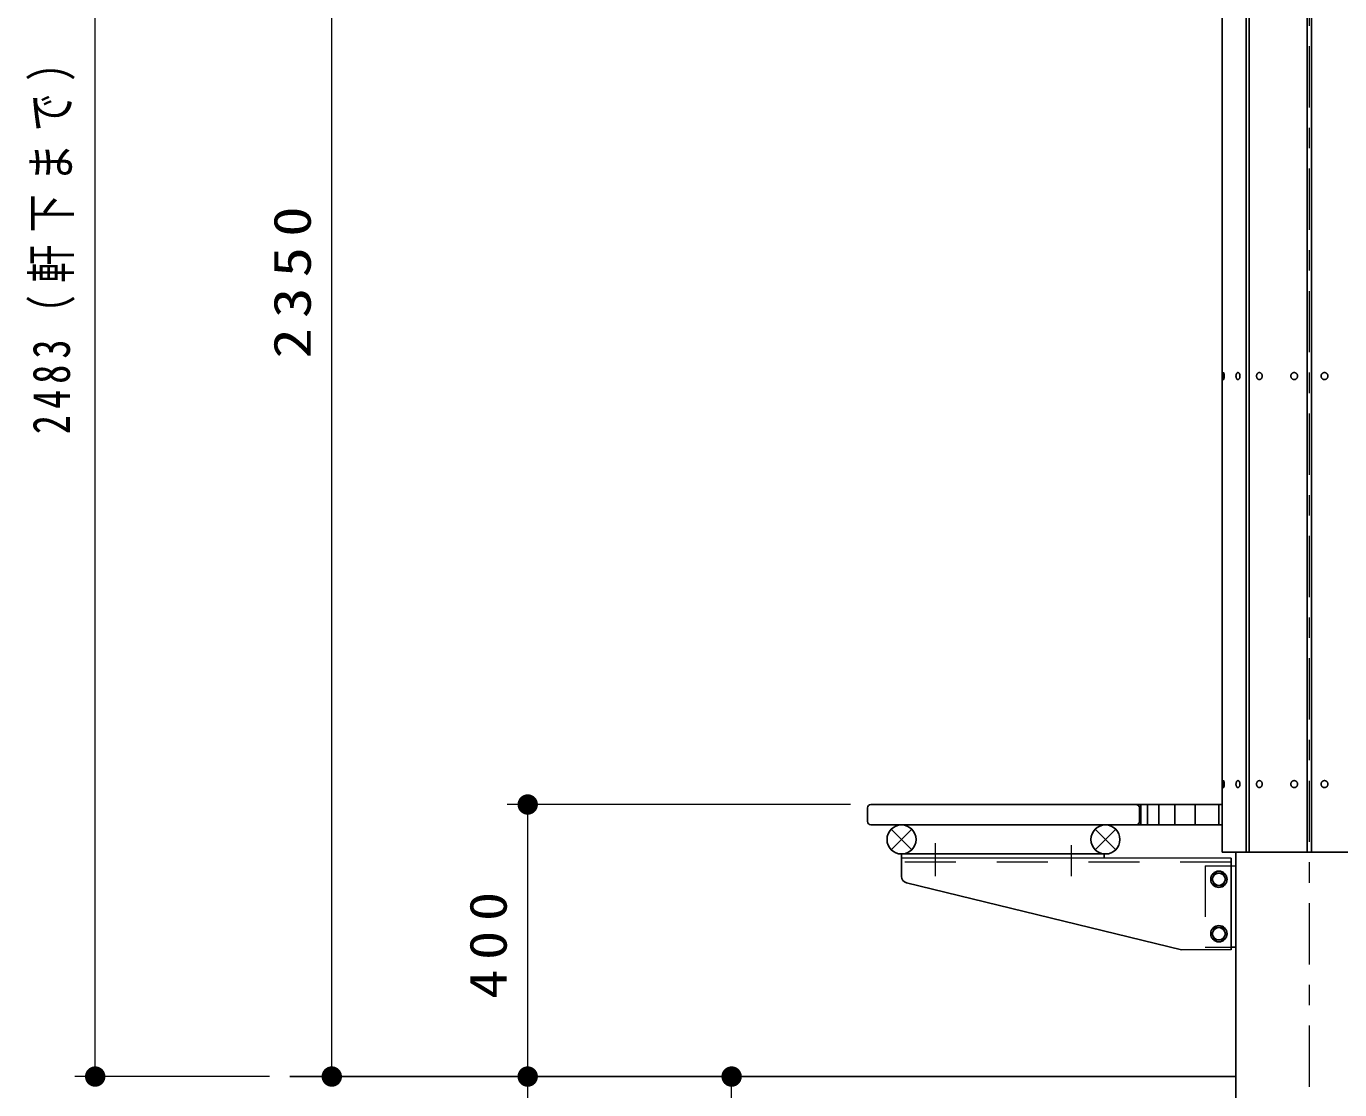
# Model space of a CAD drawing. Units: millimetres on the paper, scale 1:30. Extents: x -385 to 0, y 0 to 267.
# Drawn here: x -175.1 to -110.7, y 141.1 to 193.2 of the extents above; entities that cross this region are included whole.
import ezdxf

# ---------------------------------------------------------------- set-up
doc = ezdxf.new("R2010")
doc.units = ezdxf.units.MM
doc.linetypes.add('USER1', pattern=[4.5, 2.5, -2])
doc.linetypes.add('USER2', pattern=[6, 3, -1, 1, -1])
doc.layers.add('LY_1', color=190, linetype='Continuous', lineweight=25)
doc.styles.add('ＭＳ ゴシック', font='')
doc.styles.get('ＭＳ ゴシック').set_extended_font_data('MS Gothic')

# ---------------------------------------------------------------- blocks, each defined once
blk = doc.blocks.new('filled_dot')
at = {"color": 0, "linetype": 'Continuous', "lineweight": -2, "const_width": 1.25}
blk.add_lwpolyline([(-0.625, 0, 1), (0.625, 0, 1)], format="xyb", close=True, dxfattribs=at)

msp = doc.modelspace()

# ---------------------------------------------------------------- linework, layer by layer
at = {"layer": 'LY_1', "color": 7, "lineweight": 13}
for p, q in [((-171.69, 141.754), (-171.69, 224.517)), ((-160.087, 141.754), (-160.087, 220.088)), ((-134.646, 155.088), (-151.478, 155.088)), ((-150.478, 141.754), (-150.478, 155.088)), ((-131.642, 153.878), (-132.649, 152.872)), ((-132.649, 153.878), (-131.642, 152.872)), ((-122.649, 153.878), (-121.642, 152.872)), ((-121.642, 153.878), (-122.649, 152.872)), ((-115.978, 152.464), (-132.145, 152.464)), ((-115.978, 147.964), (-118.411, 147.964)), ((-163.145, 141.754), (-172.69, 141.754)), ((-116.75, 141.754), (-151.478, 141.754)), ((-150.478, 113.421), (-150.478, 141.754)), ((-140.478, 138.421), (-140.478, 141.754))]:
    msp.add_line(p, q, dxfattribs=at)
at = {"layer": 'LY_1', "color": 7, "linetype": 'USER2', "lineweight": 13}
for p, q in [((-112.145, 111.254), (-112.145, 220.088)), ((-130.479, 151.569), (-130.479, 153.195)), ((-123.812, 151.569), (-123.812, 153.088))]:
    msp.add_line(p, q, dxfattribs=at)
at = {"layer": 'LY_1', "color": 40}
for p, q in [((-116.417, 219.42), (-116.417, 152.754)), ((-115.235, 219.42), (-115.235, 152.754)), ((-115.095, 219.42), (-115.095, 152.754)), ((-112.244, 219.42), (-112.244, 152.754)), ((-112.046, 219.42), (-112.046, 152.754)), ((-116.417, 152.754), (-107.873, 152.754))]:
    msp.add_line(p, q, dxfattribs=at)
at = {"layer": 'LY_1', "color": 7}
for p, q in [((-133.812, 154.921), (-133.812, 154.254)), ((-133.645, 155.087), (-116.417, 155.087)), ((-120.479, 154.92), (-120.479, 154.254)), ((-120.411, 154.087), (-120.411, 155.087)), ((-120.088, 154.087), (-120.088, 155.087)), ((-119.525, 154.087), (-119.525, 155.087)), ((-118.737, 154.087), (-118.737, 155.087)), ((-117.748, 154.087), (-117.748, 155.087)), ((-116.59, 154.087), (-116.59, 155.087)), ((-133.645, 154.087), (-116.417, 154.087)), ((-132.145, 151.567), (-132.145, 152.675)), ((-115.75, 127.054), (-115.75, 152.754)), ((-122.206, 152.664), (-132.145, 152.664)), ((-122.206, 152.664), (-122.206, 152.464)), ((-115.978, 147.964), (-115.978, 152.464)), ((-131.898, 151.245), (-118.411, 147.964)), ((-115.978, 148.088), (-115.75, 148.088)), ((-162.145, 141.754), (-115.75, 141.754))]:
    msp.add_line(p, q, dxfattribs=at)
at = {"layer": 'LY_1', "color": 7, "linetype": 'USER1', "lineweight": 13}
for p, q in [((-115.978, 152.264), (-132.145, 152.264)), ((-117.25, 152.087), (-115.75, 152.087)), ((-117.25, 152.087), (-117.25, 148.088)), ((-117.25, 148.088), (-115.978, 148.088))]:
    msp.add_line(p, q, dxfattribs=at)
at = {"layer": 'LY_1', "color": 3}
for p, q in [((-116.93, 151.421), (-116.757, 151.721)), ((-116.757, 151.121), (-116.93, 151.421)), ((-116.757, 151.721), (-116.41, 151.721)), ((-116.41, 151.721), (-116.237, 151.421)), ((-116.237, 151.421), (-116.41, 151.121)), ((-116.41, 151.121), (-116.757, 151.121)), ((-116.93, 148.754), (-116.757, 149.054)), ((-116.757, 149.054), (-116.41, 149.054)), ((-116.41, 149.054), (-116.237, 148.754)), ((-116.757, 148.454), (-116.93, 148.754)), ((-116.41, 148.454), (-116.757, 148.454)), ((-116.237, 148.754), (-116.41, 148.454))]:
    msp.add_line(p, q, dxfattribs=at)
at = {"layer": 'LY_1', "color": 40}
for points in [[(-116.352, 176.258), (-116.355, 176.257), (-116.357, 176.255), (-116.359, 176.252), (-116.362, 176.248), (-116.364, 176.242), (-116.366, 176.235), (-116.368, 176.227), (-116.37, 176.218), (-116.372, 176.208), (-116.374, 176.197), (-116.375, 176.185), (-116.377, 176.173), (-116.378, 176.159), (-116.379, 176.146), (-116.379, 176.131), (-116.38, 176.117), (-116.38, 176.102), (-116.38, 176.087), (-116.38, 176.072), (-116.38, 176.058), (-116.379, 176.043), (-116.379, 176.029), (-116.378, 176.015), (-116.377, 176.002), (-116.375, 175.989), (-116.374, 175.977), (-116.372, 175.966), (-116.37, 175.956), (-116.368, 175.947), (-116.366, 175.939), (-116.364, 175.932), (-116.362, 175.927), (-116.359, 175.922), (-116.357, 175.919), (-116.355, 175.917), (-116.352, 175.916), (-116.35, 175.917), (-116.347, 175.919), (-116.345, 175.922), (-116.342, 175.927), (-116.34, 175.932), (-116.338, 175.939), (-116.336, 175.947), (-116.334, 175.956), (-116.332, 175.966), (-116.33, 175.977), (-116.329, 175.989), (-116.328, 176.002), (-116.326, 176.015), (-116.325, 176.029), (-116.325, 176.043), (-116.324, 176.058), (-116.324, 176.072), (-116.324, 176.087), (-116.324, 176.102), (-116.324, 176.117), (-116.325, 176.131), (-116.325, 176.146), (-116.326, 176.159), (-116.328, 176.173), (-116.329, 176.185), (-116.33, 176.197), (-116.332, 176.208), (-116.334, 176.218), (-116.336, 176.227), (-116.338, 176.235), (-116.34, 176.242), (-116.342, 176.248), (-116.345, 176.252), (-116.347, 176.255), (-116.35, 176.257)], [(-115.645, 176.258), (-115.653, 176.257), (-115.662, 176.255), (-115.67, 176.252), (-115.678, 176.248), (-115.686, 176.242), (-115.693, 176.235), (-115.701, 176.227), (-115.707, 176.218), (-115.714, 176.208), (-115.719, 176.197), (-115.725, 176.185), (-115.729, 176.173), (-115.733, 176.159), (-115.736, 176.146), (-115.739, 176.131), (-115.741, 176.117), (-115.742, 176.102), (-115.742, 176.087), (-115.742, 176.072), (-115.741, 176.058), (-115.739, 176.043), (-115.736, 176.029), (-115.733, 176.015), (-115.729, 176.002), (-115.725, 175.989), (-115.719, 175.977), (-115.714, 175.966), (-115.707, 175.956), (-115.701, 175.947), (-115.693, 175.939), (-115.686, 175.932), (-115.678, 175.927), (-115.67, 175.922), (-115.662, 175.919), (-115.653, 175.917), (-115.645, 175.916), (-115.636, 175.917), (-115.628, 175.919), (-115.619, 175.922), (-115.611, 175.927), (-115.604, 175.932), (-115.596, 175.939), (-115.589, 175.947), (-115.582, 175.956), (-115.576, 175.966), (-115.57, 175.977), (-115.565, 175.989), (-115.56, 176.002), (-115.556, 176.015), (-115.553, 176.029), (-115.551, 176.043), (-115.549, 176.058), (-115.548, 176.072), (-115.547, 176.087), (-115.548, 176.102), (-115.549, 176.117), (-115.551, 176.131), (-115.553, 176.146), (-115.556, 176.159), (-115.56, 176.173), (-115.565, 176.185), (-115.57, 176.197), (-115.576, 176.208), (-115.582, 176.218), (-115.589, 176.227), (-115.596, 176.235), (-115.604, 176.242), (-115.611, 176.248), (-115.619, 176.252), (-115.628, 176.255), (-115.636, 176.257)], [(-114.597, 176.258), (-114.609, 176.257), (-114.621, 176.255), (-114.633, 176.252), (-114.644, 176.248), (-114.656, 176.242), (-114.667, 176.235), (-114.677, 176.227), (-114.687, 176.218), (-114.696, 176.208), (-114.704, 176.197), (-114.711, 176.185), (-114.718, 176.173), (-114.723, 176.159), (-114.728, 176.146), (-114.732, 176.131), (-114.734, 176.117), (-114.736, 176.102), (-114.737, 176.087), (-114.736, 176.072), (-114.734, 176.058), (-114.732, 176.043), (-114.728, 176.029), (-114.723, 176.015), (-114.718, 176.002), (-114.711, 175.989), (-114.704, 175.977), (-114.696, 175.966), (-114.687, 175.956), (-114.677, 175.947), (-114.667, 175.939), (-114.656, 175.932), (-114.644, 175.927), (-114.633, 175.922), (-114.621, 175.919), (-114.609, 175.917), (-114.597, 175.916), (-114.584, 175.917), (-114.572, 175.919), (-114.56, 175.922), (-114.549, 175.927), (-114.537, 175.932), (-114.527, 175.939), (-114.516, 175.947), (-114.507, 175.956), (-114.498, 175.966), (-114.489, 175.977), (-114.482, 175.989), (-114.475, 176.002), (-114.47, 176.015), (-114.465, 176.029), (-114.461, 176.043), (-114.459, 176.058), (-114.457, 176.072), (-114.457, 176.087), (-114.457, 176.102), (-114.459, 176.117), (-114.461, 176.131), (-114.465, 176.146), (-114.47, 176.159), (-114.475, 176.173), (-114.482, 176.185), (-114.489, 176.197), (-114.498, 176.208), (-114.507, 176.218), (-114.516, 176.227), (-114.527, 176.235), (-114.537, 176.242), (-114.549, 176.248), (-114.56, 176.252), (-114.572, 176.255), (-114.584, 176.257)], [(-112.888, 176.258), (-112.902, 176.257), (-112.917, 176.255), (-112.931, 176.252), (-112.945, 176.248), (-112.958, 176.242), (-112.971, 176.235), (-112.983, 176.227), (-112.995, 176.218), (-113.006, 176.208), (-113.015, 176.197), (-113.024, 176.185), (-113.032, 176.173), (-113.039, 176.159), (-113.044, 176.146), (-113.049, 176.131), (-113.052, 176.117), (-113.054, 176.102), (-113.054, 176.087), (-113.054, 176.072), (-113.052, 176.058), (-113.049, 176.043), (-113.044, 176.029), (-113.039, 176.015), (-113.032, 176.002), (-113.024, 175.989), (-113.015, 175.977), (-113.006, 175.966), (-112.995, 175.956), (-112.983, 175.947), (-112.971, 175.939), (-112.958, 175.932), (-112.945, 175.927), (-112.931, 175.922), (-112.917, 175.919), (-112.902, 175.917), (-112.888, 175.916), (-112.873, 175.917), (-112.859, 175.919), (-112.845, 175.922), (-112.831, 175.927), (-112.817, 175.932), (-112.804, 175.939), (-112.792, 175.947), (-112.781, 175.956), (-112.77, 175.966), (-112.76, 175.977), (-112.751, 175.989), (-112.743, 176.002), (-112.737, 176.015), (-112.731, 176.029), (-112.727, 176.043), (-112.724, 176.058), (-112.722, 176.072), (-112.721, 176.087), (-112.722, 176.102), (-112.724, 176.117), (-112.727, 176.131), (-112.731, 176.146), (-112.737, 176.159), (-112.743, 176.173), (-112.751, 176.185), (-112.76, 176.197), (-112.77, 176.208), (-112.781, 176.218), (-112.792, 176.227), (-112.804, 176.235), (-112.817, 176.242), (-112.831, 176.248), (-112.845, 176.252), (-112.859, 176.255), (-112.873, 176.257)], [(-111.402, 176.258), (-111.417, 176.257), (-111.431, 176.255), (-111.445, 176.252), (-111.459, 176.248), (-111.473, 176.242), (-111.486, 176.235), (-111.498, 176.227), (-111.509, 176.218), (-111.52, 176.208), (-111.53, 176.197), (-111.539, 176.185), (-111.547, 176.173), (-111.553, 176.159), (-111.559, 176.146), (-111.563, 176.131), (-111.566, 176.117), (-111.568, 176.102), (-111.569, 176.087), (-111.568, 176.072), (-111.566, 176.058), (-111.563, 176.043), (-111.559, 176.029), (-111.553, 176.015), (-111.547, 176.002), (-111.539, 175.989), (-111.53, 175.977), (-111.52, 175.966), (-111.509, 175.956), (-111.498, 175.947), (-111.486, 175.939), (-111.473, 175.932), (-111.459, 175.927), (-111.445, 175.922), (-111.431, 175.919), (-111.417, 175.917), (-111.402, 175.916), (-111.388, 175.917), (-111.373, 175.919), (-111.359, 175.922), (-111.345, 175.927), (-111.332, 175.932), (-111.319, 175.939), (-111.307, 175.947), (-111.295, 175.956), (-111.284, 175.966), (-111.275, 175.977), (-111.266, 175.989), (-111.258, 176.002), (-111.251, 176.015), (-111.246, 176.029), (-111.241, 176.043), (-111.238, 176.058), (-111.236, 176.072), (-111.236, 176.087), (-111.236, 176.102), (-111.238, 176.117), (-111.241, 176.131), (-111.246, 176.146), (-111.251, 176.159), (-111.258, 176.173), (-111.266, 176.185), (-111.275, 176.197), (-111.284, 176.208), (-111.295, 176.218), (-111.307, 176.227), (-111.319, 176.235), (-111.332, 176.242), (-111.345, 176.248), (-111.359, 176.252), (-111.373, 176.255), (-111.388, 176.257)], [(-116.352, 156.258), (-116.355, 156.258), (-116.357, 156.256), (-116.359, 156.252), (-116.362, 156.248), (-116.364, 156.242), (-116.366, 156.235), (-116.368, 156.227), (-116.37, 156.218), (-116.372, 156.208), (-116.374, 156.197), (-116.375, 156.185), (-116.377, 156.173), (-116.378, 156.16), (-116.379, 156.146), (-116.379, 156.132), (-116.38, 156.117), (-116.38, 156.102), (-116.38, 156.087), (-116.38, 156.073), (-116.38, 156.058), (-116.379, 156.043), (-116.379, 156.029), (-116.378, 156.015), (-116.377, 156.002), (-116.375, 155.989), (-116.374, 155.978), (-116.372, 155.967), (-116.37, 155.957), (-116.368, 155.948), (-116.366, 155.94), (-116.364, 155.933), (-116.362, 155.927), (-116.359, 155.922), (-116.357, 155.919), (-116.355, 155.917), (-116.352, 155.917), (-116.35, 155.917), (-116.347, 155.919), (-116.345, 155.922), (-116.342, 155.927), (-116.34, 155.933), (-116.338, 155.94), (-116.336, 155.948), (-116.334, 155.957), (-116.332, 155.967), (-116.33, 155.978), (-116.329, 155.989), (-116.328, 156.002), (-116.326, 156.015), (-116.325, 156.029), (-116.325, 156.043), (-116.324, 156.058), (-116.324, 156.073), (-116.324, 156.087), (-116.324, 156.102), (-116.324, 156.117), (-116.325, 156.132), (-116.325, 156.146), (-116.326, 156.16), (-116.328, 156.173), (-116.329, 156.185), (-116.33, 156.197), (-116.332, 156.208), (-116.334, 156.218), (-116.336, 156.227), (-116.338, 156.235), (-116.34, 156.242), (-116.342, 156.248), (-116.345, 156.252), (-116.347, 156.256), (-116.35, 156.258)], [(-115.645, 156.258), (-115.653, 156.258), (-115.662, 156.256), (-115.67, 156.252), (-115.678, 156.248), (-115.686, 156.242), (-115.693, 156.235), (-115.701, 156.227), (-115.707, 156.218), (-115.714, 156.208), (-115.719, 156.197), (-115.725, 156.185), (-115.729, 156.173), (-115.733, 156.16), (-115.736, 156.146), (-115.739, 156.132), (-115.741, 156.117), (-115.742, 156.102), (-115.742, 156.087), (-115.742, 156.073), (-115.741, 156.058), (-115.739, 156.043), (-115.736, 156.029), (-115.733, 156.015), (-115.729, 156.002), (-115.725, 155.989), (-115.719, 155.978), (-115.714, 155.967), (-115.707, 155.957), (-115.701, 155.948), (-115.693, 155.94), (-115.686, 155.933), (-115.678, 155.927), (-115.67, 155.922), (-115.662, 155.919), (-115.653, 155.917), (-115.645, 155.917), (-115.636, 155.917), (-115.628, 155.919), (-115.619, 155.922), (-115.611, 155.927), (-115.604, 155.933), (-115.596, 155.94), (-115.589, 155.948), (-115.582, 155.957), (-115.576, 155.967), (-115.57, 155.978), (-115.565, 155.989), (-115.56, 156.002), (-115.556, 156.015), (-115.553, 156.029), (-115.551, 156.043), (-115.549, 156.058), (-115.548, 156.073), (-115.547, 156.087), (-115.548, 156.102), (-115.549, 156.117), (-115.551, 156.132), (-115.553, 156.146), (-115.556, 156.16), (-115.56, 156.173), (-115.565, 156.185), (-115.57, 156.197), (-115.576, 156.208), (-115.582, 156.218), (-115.589, 156.227), (-115.596, 156.235), (-115.604, 156.242), (-115.611, 156.248), (-115.619, 156.252), (-115.628, 156.256), (-115.636, 156.258)], [(-114.597, 156.258), (-114.609, 156.258), (-114.621, 156.256), (-114.633, 156.252), (-114.644, 156.248), (-114.656, 156.242), (-114.667, 156.235), (-114.677, 156.227), (-114.687, 156.218), (-114.696, 156.208), (-114.704, 156.197), (-114.711, 156.185), (-114.718, 156.173), (-114.723, 156.16), (-114.728, 156.146), (-114.732, 156.132), (-114.734, 156.117), (-114.736, 156.102), (-114.737, 156.087), (-114.736, 156.073), (-114.734, 156.058), (-114.732, 156.043), (-114.728, 156.029), (-114.723, 156.015), (-114.718, 156.002), (-114.711, 155.989), (-114.704, 155.978), (-114.696, 155.967), (-114.687, 155.957), (-114.677, 155.948), (-114.667, 155.94), (-114.656, 155.933), (-114.644, 155.927), (-114.633, 155.922), (-114.621, 155.919), (-114.609, 155.917), (-114.597, 155.917), (-114.584, 155.917), (-114.572, 155.919), (-114.56, 155.922), (-114.549, 155.927), (-114.537, 155.933), (-114.527, 155.94), (-114.516, 155.948), (-114.507, 155.957), (-114.498, 155.967), (-114.489, 155.978), (-114.482, 155.989), (-114.475, 156.002), (-114.47, 156.015), (-114.465, 156.029), (-114.461, 156.043), (-114.459, 156.058), (-114.457, 156.073), (-114.457, 156.087), (-114.457, 156.102), (-114.459, 156.117), (-114.461, 156.132), (-114.465, 156.146), (-114.47, 156.16), (-114.475, 156.173), (-114.482, 156.185), (-114.489, 156.197), (-114.498, 156.208), (-114.507, 156.218), (-114.516, 156.227), (-114.527, 156.235), (-114.537, 156.242), (-114.549, 156.248), (-114.56, 156.252), (-114.572, 156.256), (-114.584, 156.258)], [(-112.888, 156.258), (-112.902, 156.258), (-112.917, 156.256), (-112.931, 156.252), (-112.945, 156.248), (-112.958, 156.242), (-112.971, 156.235), (-112.983, 156.227), (-112.995, 156.218), (-113.006, 156.208), (-113.015, 156.197), (-113.024, 156.185), (-113.032, 156.173), (-113.039, 156.16), (-113.044, 156.146), (-113.049, 156.132), (-113.052, 156.117), (-113.054, 156.102), (-113.054, 156.087), (-113.054, 156.073), (-113.052, 156.058), (-113.049, 156.043), (-113.044, 156.029), (-113.039, 156.015), (-113.032, 156.002), (-113.024, 155.989), (-113.015, 155.978), (-113.006, 155.967), (-112.995, 155.957), (-112.983, 155.948), (-112.971, 155.94), (-112.958, 155.933), (-112.945, 155.927), (-112.931, 155.922), (-112.917, 155.919), (-112.902, 155.917), (-112.888, 155.917), (-112.873, 155.917), (-112.859, 155.919), (-112.845, 155.922), (-112.831, 155.927), (-112.817, 155.933), (-112.804, 155.94), (-112.792, 155.948), (-112.781, 155.957), (-112.77, 155.967), (-112.76, 155.978), (-112.751, 155.989), (-112.743, 156.002), (-112.737, 156.015), (-112.731, 156.029), (-112.727, 156.043), (-112.724, 156.058), (-112.722, 156.073), (-112.721, 156.087), (-112.722, 156.102), (-112.724, 156.117), (-112.727, 156.132), (-112.731, 156.146), (-112.737, 156.16), (-112.743, 156.173), (-112.751, 156.185), (-112.76, 156.197), (-112.77, 156.208), (-112.781, 156.218), (-112.792, 156.227), (-112.804, 156.235), (-112.817, 156.242), (-112.831, 156.248), (-112.845, 156.252), (-112.859, 156.256), (-112.873, 156.258)], [(-111.402, 156.258), (-111.417, 156.258), (-111.431, 156.256), (-111.445, 156.252), (-111.459, 156.248), (-111.473, 156.242), (-111.486, 156.235), (-111.498, 156.227), (-111.509, 156.218), (-111.52, 156.208), (-111.53, 156.197), (-111.539, 156.185), (-111.547, 156.173), (-111.553, 156.16), (-111.559, 156.146), (-111.563, 156.132), (-111.566, 156.117), (-111.568, 156.102), (-111.569, 156.087), (-111.568, 156.073), (-111.566, 156.058), (-111.563, 156.043), (-111.559, 156.029), (-111.553, 156.015), (-111.547, 156.002), (-111.539, 155.989), (-111.53, 155.978), (-111.52, 155.967), (-111.509, 155.957), (-111.498, 155.948), (-111.486, 155.94), (-111.473, 155.933), (-111.459, 155.927), (-111.445, 155.922), (-111.431, 155.919), (-111.417, 155.917), (-111.402, 155.917), (-111.388, 155.917), (-111.373, 155.919), (-111.359, 155.922), (-111.345, 155.927), (-111.332, 155.933), (-111.319, 155.94), (-111.307, 155.948), (-111.295, 155.957), (-111.284, 155.967), (-111.275, 155.978), (-111.266, 155.989), (-111.258, 156.002), (-111.251, 156.015), (-111.246, 156.029), (-111.241, 156.043), (-111.238, 156.058), (-111.236, 156.073), (-111.236, 156.087), (-111.236, 156.102), (-111.238, 156.117), (-111.241, 156.132), (-111.246, 156.146), (-111.251, 156.16), (-111.258, 156.173), (-111.266, 156.185), (-111.275, 156.197), (-111.284, 156.208), (-111.295, 156.218), (-111.307, 156.227), (-111.319, 156.235), (-111.332, 156.242), (-111.345, 156.248), (-111.359, 156.252), (-111.373, 156.256), (-111.388, 156.258)]]:
    msp.add_lwpolyline(points, close=True, dxfattribs=at)
at = {"layer": 'LY_1', "color": 7}
for centre in [(-132.145, 153.375), (-122.145, 153.375)]:
    msp.add_circle(centre, 0.712, dxfattribs=at)
at = {"layer": 'LY_1', "color": 3}
for centre in [(-116.583, 151.421), (-116.583, 148.754)]:
    msp.add_circle(centre, 0.4, dxfattribs=at)
at = {"layer": 'LY_1', "color": 3, "lineweight": 13}
for centre in [(-116.583, 151.421), (-116.583, 148.754)]:
    msp.add_circle(centre, 0.3, dxfattribs=at)
at = {"layer": 'LY_1', "color": 7}
for centre, radius, start, end in [((-133.645, 154.921), 0.167, 90, 180.00255), ((-120.646, 154.92), 0.167, 0.00255, 90.00255), ((-133.645, 154.254), 0.167, 180.00255, 270), ((-120.646, 154.254), 0.167, 270.00254, 0.00255), ((-131.812, 151.567), 0.333, 180, 255)]:
    msp.add_arc(centre, radius, start, end, dxfattribs=at)

# ---------------------------------------------------------------- block references
at = {"layer": 'LY_1', "color": 7, "lineweight": 13, "xscale": 0.4, "yscale": 0.4}
for p, rotation in [((-150.478, 155.088), 270), ((-171.69, 141.754), 90), ((-160.087, 141.754), 90), ((-150.478, 141.754), 90), ((-150.478, 141.754), 270), ((-140.478, 141.754), 270)]:
    msp.add_blockref('filled_dot', p, dxfattribs=dict(at, rotation=rotation))

# ---------------------------------------------------------------- texts
at = {"layer": 'LY_1', "color": 7, "char_height": 1.833, "attachment_point": 8, "rotation": 90, "style": 'ＭＳ ゴシック'}
for s, insert in [('\\T1.32;\\W0.75;2483（軒下まで）', (-172.69, 183.135)), ('\\T1.33;\\W1.2;2350', (-161.087, 180.921)), ('\\T1.33;\\W1.15;400', (-151.478, 148.421))]:
    msp.add_mtext(s, dxfattribs=dict(at, insert=insert))

doc.saveas('drawing.dxf')
